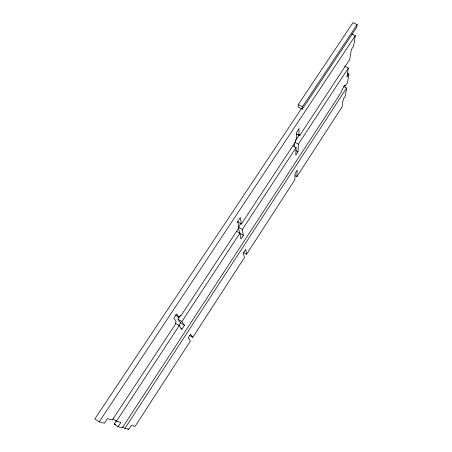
<?xml version="1.0" encoding="UTF-8"?>
<svg xmlns="http://www.w3.org/2000/svg" width="452" height="452" viewBox="0 0 452 452"><rect width="100%" height="100%" fill="white"/><g stroke="black" fill="none" stroke-linecap="round" stroke-linejoin="round"><path stroke-width="0.68" d="M294.382 146.979L294.529 142.804M292.817 145.86L296.094 147.623L295.794 155.172L298.021 151.77L298.371 144.154L348.351 68.02L344.593 66.15M298.218 104.598L298.122 106.994L302.309 109.181L356.69 27.408L357.159 24.594L353.018 22.6L298.218 104.598L302.433 106.796L302.309 109.181M295.145 175.715L296.862 176.653L297.162 170.195L295.066 173.421L294.811 179.823L246.577 254.273L243.673 252.566M298.749 134.611L299.868 135.204L299.817 134.798A4.593 0.96 -61.8 0 0 298.795 135.182L299.094 128.605L296.71 132.216L296.45 138.741L295.958 139.787A4.593 0.96 -61.8 0 0 295.212 142.261L241.385 224.011L237.413 221.723M344.26 85.225L345.458 85.829L345.486 85.411A4.232 0.768 -62.6 0 0 343.554 87.14A4.232 0.768 -62.6 0 0 341.396 91.999L122.334 427.767L118.091 426.694L114.181 424.021L116.277 420.835M348.351 68.02L346.876 77.122L348.95 73.953L347.113 73.032M343.661 86.524L346.611 88.016L345.255 96.163L343.294 99.18L342.034 106.932L296.862 176.653M348.95 73.953L347.492 82.705L345.458 85.829M351.865 33.962L355.323 35.646L353.571 46.155L351.362 49.505L349.746 59.455L299.868 135.204M122.741 426.948L124.893 428.411L128.797 429.4L131.385 425.411L135.035 426.445L190.416 340.966L188.207 337.938L190.614 334.226L192.761 337.339L244.385 257.657L243.492 252.821L245.735 249.368L246.577 254.273M124.893 428.411L346.611 88.016M118.091 426.694L120.882 422.434L116.492 421.185L113.056 418.846M180.772 328.547L181.873 329.237L184.45 325.299L181.885 321.581L177.935 319.112L180.258 315.586M296.094 147.623L242.328 229.514L243.329 235.334L240.939 238.989L239.876 233.249L236.549 231.317M178.755 325.689L180.602 322.886L177.935 319.112M116.492 421.185L179.235 325.621L175.286 323.135M181.885 321.581L239.876 233.249M243.329 235.334L239.537 233.136L238.447 227.266L240.769 223.74M295.325 140.928L299.207 135.041M301.637 108.265L94.841 418.936L99.163 421.902L355.323 35.646M302.433 106.796L357.159 24.594M298.789 135.193L296.546 133.995M99.163 421.902L104.418 423.23L107.463 418.625L112.333 420.004L175.376 324.259A4.961 1.124 -57.9 0 1 176.122 321.344L173.822 318.191L176.619 313.959L178.856 317.197A4.961 1.124 -57.9 0 1 180.811 316.004L238.876 227.825L237.712 221.503L240.289 217.604L241.385 224.011M114.181 424.021L115.424 424.349M295.094 142.397L298.371 144.154M295.885 150.623L298.021 151.77M238.447 227.266L242.328 229.514M175.376 315.016L178.856 317.197M180.602 322.886L184.45 325.299M189.812 335.48L192.761 337.339M127.876 428.773L128.797 429.4M179.235 325.621L181.873 329.237"/></g></svg>
